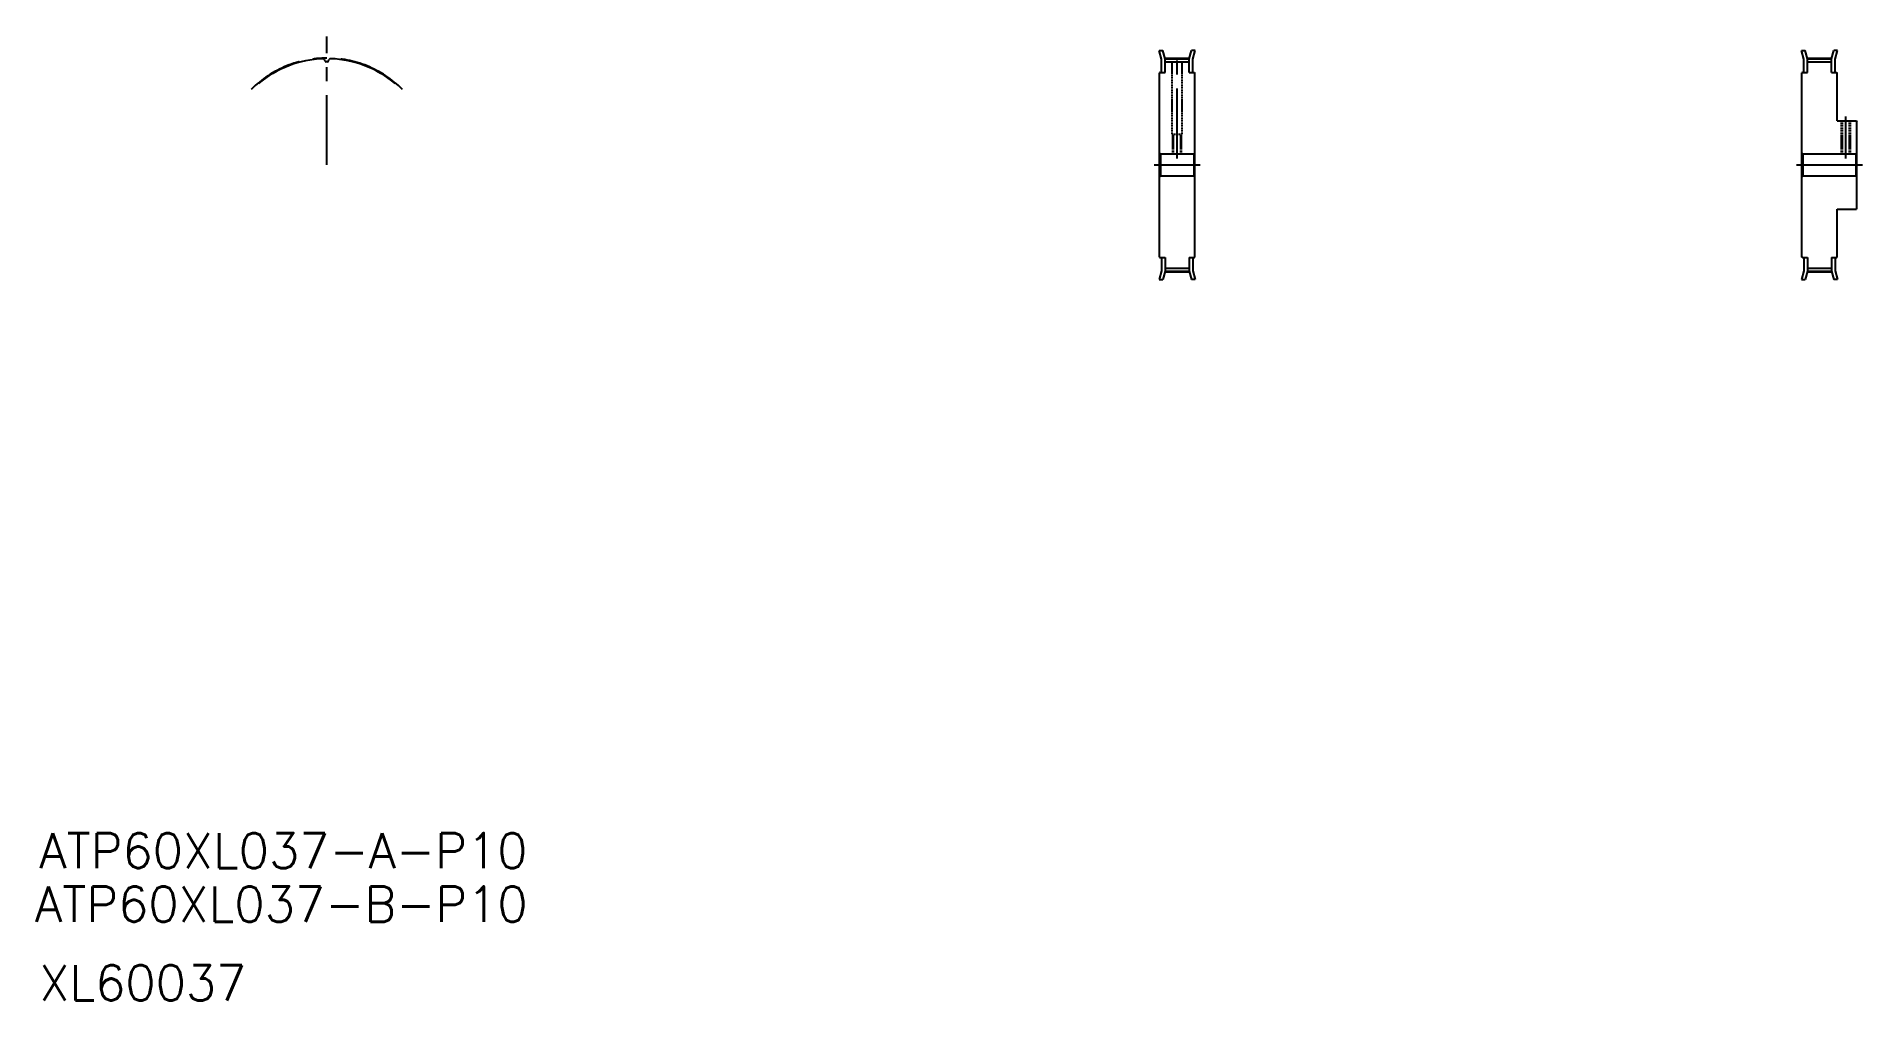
# Model space of a CAD drawing. Extents: x -304 to 525, y -261 to 176.
import ezdxf

# ---------------------------------------------------------------- set-up
doc = ezdxf.new("R2010")
doc.units = 0
doc.linetypes.add('CENTER', pattern=[50.8, 31.75, -6.35, 6.35, -6.35])
doc.linetypes.add('DASHED', pattern=[0.75, 0.5, -0.25])
doc.layers.get('0').update_dxf_attribs({"linetype": 'CONTINUOUS'})
doc.layers.add('CENTER', color=1, linetype='CENTER')
doc.styles.get("Standard").update_dxf_attribs({"font": 'txt', "bigfont": 'BIGFONT'})

msp = doc.modelspace()

# ---------------------------------------------------------------- linework, layer by layer
at = {"color": 7, "linetype": 'CONTINUOUS'}
for p, q in [((-173.14, 165.29), (-173.46, 165.96)), ((-171.54, 165.29), (-171.23, 165.96)), ((205.39, 170.09), (207.04, 170.09)), ((206.45, 166.13), (205.39, 170.09)), ((206.45, 160.09), (206.45, 166.13)), ((208.05, 166.34), (207.04, 170.09)), ((208.05, 166.34), (219.05, 166.34)), ((208.05, 160.09), (208.05, 166.34)), ((219.05, 166.34), (220.05, 170.09)), ((219.05, 160.09), (219.05, 166.34)), ((221.71, 170.09), (220.05, 170.09)), ((220.65, 166.13), (221.71, 170.09)), ((220.65, 160.09), (220.65, 166.13)), ((496.89, 170.09), (498.54, 170.09)), ((497.95, 166.13), (496.89, 170.09)), ((497.95, 160.09), (497.95, 166.13)), ((499.55, 166.34), (498.54, 170.09)), ((499.55, 166.34), (510.55, 166.34)), ((499.55, 160.09), (499.55, 166.34)), ((510.55, 166.34), (511.55, 170.09)), ((510.55, 160.09), (510.55, 166.34)), ((513.21, 170.09), (511.55, 170.09)), ((512.15, 166.13), (513.21, 170.09)), ((512.15, 160.09), (512.15, 166.13)), ((205.75, 160.09), (205.55, 159.89)), ((205.55, 76.29), (205.55, 159.89)), ((205.75, 160.09), (208.05, 160.09)), ((208.05, 164.94), (219.05, 164.94)), ((219.05, 160.09), (221.35, 160.09)), ((221.35, 160.09), (221.55, 159.89)), ((221.55, 76.29), (221.55, 159.89)), ((497.25, 160.09), (497.05, 159.89)), ((497.05, 76.29), (497.05, 159.89)), ((497.25, 160.09), (499.55, 160.09)), ((499.55, 164.94), (510.55, 164.94)), ((510.55, 160.09), (512.85, 160.09)), ((512.85, 160.09), (513.05, 159.89)), ((513.05, 138.09), (513.05, 159.89)), ((513.05, 138.09), (521.85, 138.09)), ((521.85, 138.09), (522.05, 137.89)), ((522.05, 98.29), (522.05, 137.89)), ((206.05, 123.09), (205.55, 123.59)), ((206.05, 123.09), (221.05, 123.09)), ((206.05, 123.09), (206.05, 113.09)), ((221.05, 123.09), (221.55, 123.59)), ((221.05, 123.09), (221.05, 113.09)), ((497.55, 123.09), (497.05, 123.59)), ((497.55, 123.09), (521.55, 123.09)), ((497.55, 123.09), (497.55, 113.09)), ((521.55, 123.09), (522.05, 123.59)), ((521.55, 123.09), (521.55, 113.09)), ((206.05, 113.09), (205.55, 112.59)), ((206.05, 113.09), (221.05, 113.09)), ((221.05, 113.09), (221.55, 112.59)), ((497.55, 113.09), (497.05, 112.59)), ((497.55, 113.09), (521.55, 113.09)), ((521.55, 113.09), (522.05, 112.59)), ((513.05, 76.29), (513.05, 98.09)), ((513.05, 98.09), (521.85, 98.09)), ((521.85, 98.09), (522.05, 98.29)), ((205.55, 76.29), (205.75, 76.09)), ((205.75, 76.09), (208.05, 76.09)), ((206.45, 76.09), (206.45, 70.04)), ((208.05, 76.09), (208.05, 69.83)), ((219.05, 76.09), (221.35, 76.09)), ((219.05, 76.09), (219.05, 69.83)), ((220.65, 76.09), (220.65, 70.04)), ((221.35, 76.09), (221.55, 76.29)), ((497.25, 76.09), (497.05, 76.29)), ((497.25, 76.09), (499.55, 76.09)), ((497.95, 76.09), (497.95, 70.04)), ((499.55, 76.09), (499.55, 69.83)), ((510.55, 76.09), (510.55, 69.83)), ((510.55, 76.09), (512.85, 76.09)), ((512.15, 76.09), (512.15, 70.04)), ((512.85, 76.09), (513.05, 76.29)), ((206.45, 70.04), (205.39, 66.09)), ((208.05, 69.83), (207.04, 66.09)), ((208.05, 71.23), (219.05, 71.23)), ((208.05, 69.83), (219.05, 69.83)), ((219.05, 69.83), (220.05, 66.09)), ((220.65, 70.04), (221.71, 66.09)), ((497.95, 70.04), (496.89, 66.09)), ((499.55, 69.83), (498.54, 66.09)), ((499.55, 71.23), (510.55, 71.23)), ((499.55, 69.83), (510.55, 69.83)), ((510.55, 69.83), (511.55, 66.09)), ((512.15, 70.04), (513.21, 66.09)), ((205.39, 66.09), (207.04, 66.09)), ((221.71, 66.09), (220.05, 66.09)), ((496.89, 66.09), (498.54, 66.09)), ((513.21, 66.09), (511.55, 66.09))]:
    msp.add_line(p, q, dxfattribs=at)
at = {"color": 3, "linetype": 'DASHED'}
for p, q in [((211.3, 132.09), (211.3, 164.94)), ((215.8, 132.09), (215.8, 164.94)), ((515.05, 123.09), (515.05, 138.09)), ((515.42, 123.09), (515.42, 138.09)), ((518.67, 123.09), (518.67, 138.09)), ((519.05, 123.09), (519.05, 138.09)), ((211.3, 132.09), (215.8, 132.09)), ((211.55, 123.09), (211.55, 132.09)), ((211.92, 123.09), (211.92, 132.09)), ((215.17, 123.09), (215.17, 132.09)), ((215.55, 123.09), (215.55, 132.09))]:
    msp.add_line(p, q, dxfattribs=at)
at = {"color": 7, "linetype": 'CONTINUOUS'}
for centre, radius, start, end in [((-172.34, 118.09), 48.26, 92.00252, 130), ((-174.01, 165.7), 0.61, 25, 92.00252), ((-170.68, 165.7), 0.61, 87.99748, 155), ((-172.34, 118.09), 48.26, 50, 87.99748), ((-172.59, 165.55), 0.61, 205, 270.29948), ((-172.34, 118.09), 46.86, 89.70052, 90.29948), ((-172.1, 165.55), 0.61, 269.70052, 335)]:
    msp.add_arc(centre, radius, start, end, dxfattribs=at)
at = {"layer": 'CENTER', "color": 1, "linetype": 'CENTER'}
for p, q in [((-172.34, 118.09), (-172.34, 176.41)), ((-172.34, 118.09), (-172.34, 166.34)), ((208.05, 166.6), (219.05, 166.6)), ((213.55, 121.09), (213.55, 168.6)), ((499.55, 166.6), (510.55, 166.6)), ((517.05, 121.09), (517.05, 140.09)), ((203.05, 118.09), (224.05, 118.09)), ((494.55, 118.09), (524.55, 118.09)), ((208.05, 69.58), (219.05, 69.58)), ((499.55, 69.58), (510.55, 69.58))]:
    msp.add_line(p, q, dxfattribs=at)
msp.add_arc((-172.34, 118.09), 48.51, 45, 135, dxfattribs=at)

# ---------------------------------------------------------------- texts
at = {"color": 7, "linetype": 'CONTINUOUS'}
for s, p in [('ATP60XL037-A-P10', (-302.83, -201.2)), ('ATP60XL037-B-P10', (-304.79, -225.43)), ('XL60037', (-302.83, -261.2))]:
    msp.add_text(s, height=16, dxfattribs=at).set_placement(p)

doc.saveas('drawing.dxf')
